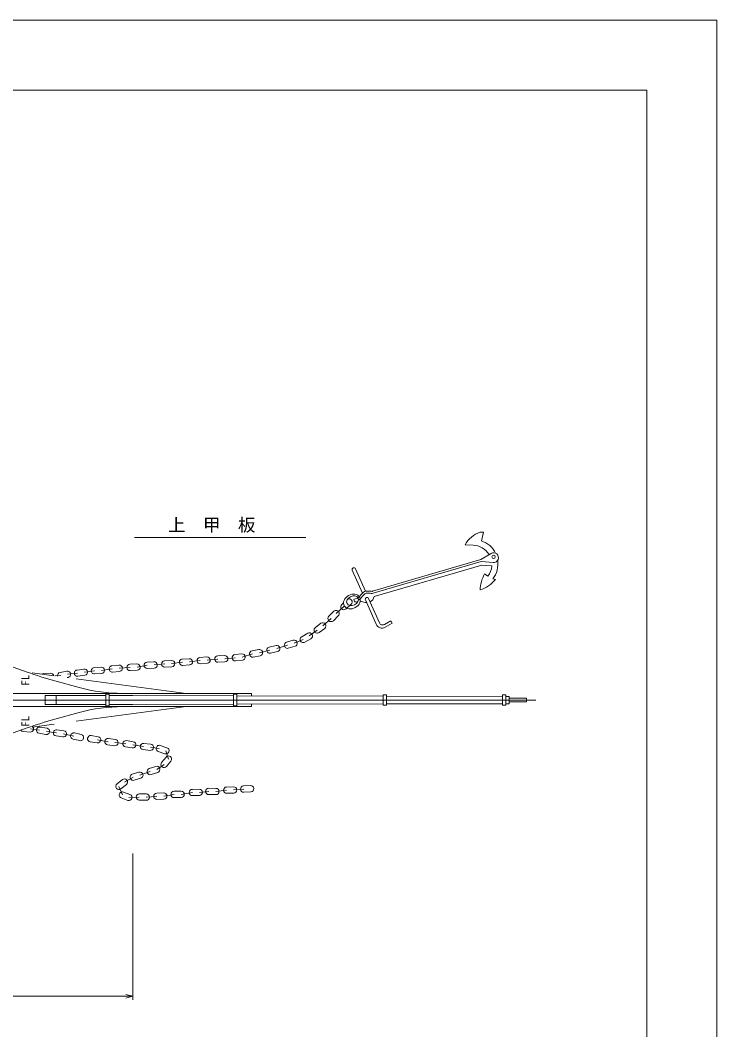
# Model space of a CAD drawing. Units: millimetres, scale not verified. Extents: x -51052 to 51048, y -29700 to 29700.
# Drawn here: x 31130 to 51048, y 804 to 29700 of the extents above; entities that cross this region are included whole.
import ezdxf
from ezdxf.enums import TextEntityAlignment as Align

# ---------------------------------------------------------------- set-up
doc = ezdxf.new("R2010")
doc.units = ezdxf.units.MM
doc.header["$LTSCALE"] = 100
doc.linetypes.add('USER1', pattern=[50.8, 31.75, -6.35, 6.35, -6.35])
for name, color, linetype, lineweight in [('0-2_sunpou', 7, 'Continuous', 18), ('0-3_keijou', 7, 'Continuous', 18), ('0-4_frame', 7, 'Continuous', 18), ('0-5_text', 7, 'Continuous', 18)]:
    doc.layers.add(name, color=color, linetype=linetype, lineweight=lineweight)
doc.styles.add('ＭＳ ゴシック', font='')
doc.styles.get('ＭＳ ゴシック').set_extended_font_data('MS Gothic')

msp = doc.modelspace()

# ---------------------------------------------------------------- linework, layer by layer
at = {"layer": '0-2_sunpou'}
for p, q in [((-41248.7, 10242.6), (45870.3, 10242.6)), ((34347, 5853.6), (34347, 1665.9)), ((34347, 1765.9), (-40697, 1765.9)), ((34347, 1765.9), (34153.8, 1817.6)), ((34347, 1765.9), (34153.8, 1714.1))]:
    msp.add_line(p, q, dxfattribs=at)
at = {"layer": '0-3_keijou'}
for p, q in [((43849.6, 14688.5), (44079.4, 14676.6)), ((41205.4, 13355.9), (44298.1, 14264.1)), ((41222.3, 13298.3), (44315, 14206.5)), ((44298.1, 14264.1), (44592.6, 14438)), ((44315, 14206.5), (44652, 14178)), ((40625, 13956.1), (40914.8, 13301.5)), ((40716.4, 13996.6), (41001.1, 13353.6)), ((41250.5, 13202.4), (44325.3, 14105.3)), ((44325.3, 14105.3), (44612.8, 14080.9)), ((44503.4, 13783.8), (44406.8, 13850.6)), ((44641, 13707.3), (44718.3, 13693.1)), ((40324.5, 12981.1), (40374.9, 13027.1)), ((40793.8, 13101.5), (40796.9, 13085.9)), ((41001, 13106.9), (41309.9, 12409.4)), ((41092.5, 13147.4), (41400.5, 12451.8)), ((39956.5, 12640.1), (40098.1, 12781.5)), ((40161.6, 12717.8), (40385.3, 12914.6)), ((40446, 12848.2), (40593.6, 12983.2)), ((39569.2, 12318.9), (39730, 12437.8)), ((39783.5, 12365.4), (40020.1, 12576.5)), ((40083.7, 12512.8), (40225.2, 12654.1)), ((41724.5, 12511.5), (41542, 12405.8)), ((41764.6, 12442.3), (41564.7, 12326.5)), ((41724.5, 12511.5), (41764.6, 12442.3)), ((27576.2, 12356.7), (31326.4, 11040.6)), ((39178.4, 12053), (39351.2, 12153.6)), ((39396.5, 12075.8), (39622.7, 12246.5)), ((39676.1, 12174.1), (39837, 12293)), ((38746.5, 11898.5), (38938.9, 11953.2)), ((38963.5, 11866.6), (39223.7, 11975.2)), ((39269, 11897.4), (39441.8, 11998.1)), ((37267.9, 11544.1), (37467, 11562.7)), ((37475.4, 11473.1), (37776.1, 11561.3)), ((37759.8, 11649.8), (37956.6, 11685.8)), ((37972.8, 11597.3), (38270.8, 11670.4)), ((38250.4, 11758.1), (38445.2, 11803.3)), ((38291.1, 11582.8), (38485.9, 11628)), ((38771.1, 11811.9), (38465.6, 11715.7)), ((38795.7, 11725.3), (38988.1, 11780)), ((34266.8, 11266.7), (34466.6, 11276.4)), ((34755.5, 11327.6), (34955.3, 11337.2)), ((34959.6, 11247.3), (35260.8, 11274.2)), ((35256.2, 11364.1), (35455.9, 11374.2)), ((35769.5, 11323.5), (35460.5, 11284.3)), ((35764, 11413.3), (35963.6, 11425.6)), ((35969.2, 11335.8), (36275.7, 11369.8)), ((36269.1, 11459.6), (36468.5, 11474.2)), ((36282.3, 11280.1), (36481.7, 11294.7)), ((36475.1, 11384.5), (36781.3, 11413.9)), ((36777.5, 11503.8), (36977.3, 11512.4)), ((36785.2, 11324), (36985, 11332.6)), ((36981.1, 11422.5), (37276.3, 11454.4)), ((37284.6, 11364.8), (37483.8, 11383.5)), ((37792.3, 11472.7), (37989, 11508.8)), ((31796.9, 11001), (31996.7, 11009.3)), ((32270.9, 11031.9), (32467.6, 11068.3)), ((32484, 10979.8), (32767.4, 11011.5)), ((32754.2, 11100.6), (32952.1, 11129.8)), ((32965.2, 11040.8), (33250.2, 11080.1)), ((33244.8, 11169.9), (33444.4, 11182)), ((33255.6, 10990.2), (33455.3, 11002.3)), ((33449.8, 11092.1), (33763.4, 11132.4)), ((33754.3, 11221.9), (33953.3, 11242)), ((33772.5, 11042.8), (33971.4, 11062.9)), ((33962.4, 11152.5), (34271.1, 11176.8)), ((34275.5, 11086.9), (34475.2, 11096.6)), ((34470.9, 11186.5), (34759.9, 11237.7)), ((34764.2, 11147.8), (34964, 11157.4)), ((35265.3, 11184.3), (35465.1, 11194.4)), ((35775.1, 11233.6), (35974.7, 11246)), ((32115.5, 10793.9), (32815.8, 10601.2)), ((32132.9, 10930.5), (32287.3, 10943.4)), ((32469.7, 10885.6), (32500.4, 10891.3)), ((32780.5, 10922.5), (32978.4, 10951.8)), ((30587, 10432.6), (37742, 10432.6)), ((33577, 10407.6), (33577, 10077.6)), ((33577, 10407.6), (33677, 10407.6)), ((33677, 10407.6), (33677, 10077.6)), ((37227, 10407.6), (37227, 10077.6)), ((37227, 10407.6), (37327, 10407.6)), ((37327, 10407.6), (37327, 10077.6)), ((37742, 10432.6), (37742, 10364.7)), ((31847, 10372.6), (31847, 10112.6)), ((31847, 10372.6), (33577, 10372.6)), ((32157, 10372.6), (32157, 10112.6)), ((33677, 10372.6), (34347, 10372.6)), ((37227, 10365.9), (34345.9, 10372.6)), ((37227, 10119.4), (34345.9, 10112.6)), ((41507, 10355.9), (37327, 10365.7)), ((41507, 10129.4), (37327, 10119.6)), ((37742, 10120.6), (37742, 10052.6)), ((41507, 10387.6), (41507, 10097.6)), ((41507, 10387.6), (41607, 10387.6)), ((41607, 10387.6), (41607, 10097.6)), ((44917, 10348), (41607, 10355.7)), ((44917, 10137.3), (41607, 10129.6)), ((44917, 10387.6), (44917, 10097.6)), ((44917, 10387.6), (45017, 10387.6)), ((45017, 10387.6), (45017, 10097.6)), ((45109.6, 10347.5), (45017, 10347.7)), ((45109.6, 10137.8), (45017, 10137.6)), ((45109.6, 10347.5), (45109.6, 10137.8)), ((30587, 10052.6), (37742, 10052.6)), ((31847, 10112.6), (33577, 10112.6)), ((32115.5, 9691.4), (32815.8, 9884.1)), ((33577, 10077.6), (33677, 10077.6)), ((33677, 10112.6), (34347, 10112.6)), ((37227, 10077.6), (37327, 10077.6)), ((41507, 10097.6), (41607, 10097.6)), ((44917, 10097.6), (45017, 10097.6)), ((27576.2, 8128.6), (31326.4, 9444.7)), ((31215.8, 9342.9), (31415.1, 9325.7)), ((31684, 9378.2), (31422.8, 9415.4)), ((31668.7, 9289.5), (31865.8, 9255.5)), ((31699.3, 9466.9), (31896.4, 9432.9)), ((32167.3, 9302.3), (31881.1, 9344.2)), ((32179.7, 9391.5), (32377.8, 9363.8)), ((32659.2, 9211.7), (32365.3, 9274.7)), ((32678.7, 9299.6), (32873.9, 9256.1)), ((32154.8, 9213.2), (32352.9, 9185.6)), ((32639.6, 9123.9), (32834.8, 9080.4)), ((33132.2, 9046.7), (33329.8, 9015.8)), ((33160, 9224.5), (33357.6, 9193.7)), ((33641, 9050.3), (33343.7, 9104.7)), ((33629.7, 8961), (33828.1, 8935.9)), ((33652.3, 9139.6), (33850.7, 9114.5)), ((34152.3, 8990.6), (33839.4, 9025.2)), ((34166.4, 9079.5), (34363.9, 9048.1)), ((34653.1, 8911.6), (34349.8, 8959.2)), ((34662.6, 9001.1), (34861.5, 8980)), ((34138.1, 8901.7), (34335.7, 8870.3)), ((34643.6, 8822.1), (34842.5, 8801)), ((35107.7, 8856.9), (34852, 8890.5)), ((35078.7, 8771.7), (35268.1, 8707.2)), ((35136.7, 8942.1), (35326.1, 8877.6)), ((35369.5, 8553), (35297.1, 8792.4)), ((35036.7, 8257.7), (35243.9, 8397.3)), ((35173.9, 8453.9), (35299.5, 8609.5)), ((35313.9, 8340.8), (35439.5, 8496.4)), ((34334.2, 8118.8), (34525.5, 8177.2)), ((34551.8, 8091.2), (34846.9, 8194.8)), ((34818.6, 8280.2), (35008.4, 8343.1)), ((34875.2, 8109.4), (35065, 8172.3)), ((33898.7, 7840.5), (34055.2, 7965)), ((34010.7, 7699.6), (34167.3, 7824.1)), ((34111.3, 7894.6), (34360.5, 8032.7)), ((34386.8, 7946.6), (34578.1, 8005.1)), ((34050.4, 7525.6), (33954.7, 7770.1)), ((34081.8, 7609.9), (34269.3, 7540.1)), ((34537.1, 7556.7), (34737.1, 7554.3)), ((35033.2, 7575.5), (35233.1, 7582.6)), ((35532.4, 7539.3), (35236.2, 7492.7)), ((35531.2, 7629.3), (35731.2, 7631.9)), ((36053.2, 7595.9), (35732.3, 7541.9)), ((36052, 7685.9), (36252, 7688.4)), ((36522.7, 7625.8), (36253.1, 7598.4)), ((36522.2, 7535.8), (36722.2, 7534.7)), ((36523.2, 7715.8), (36723.2, 7714.7)), ((37032.4, 7662.8), (36722.7, 7624.7)), ((37029.6, 7752.8), (37229.5, 7758.9)), ((37035.1, 7572.9), (37235, 7579)), ((37519.7, 7693), (37232.3, 7669)), ((37514.4, 7782.8), (37714, 7794.6)), ((37525, 7603.1), (37724.6, 7614.9)), ((34019, 7441.3), (34206.4, 7371.4)), ((34536, 7466.7), (34237.8, 7455.8)), ((34534.9, 7376.7), (34734.9, 7374.3)), ((35036.4, 7485.6), (34736, 7464.3)), ((35039.6, 7395.6), (35239.4, 7402.7)), ((35533.5, 7449.4), (35733.5, 7451.9)), ((36054.3, 7505.9), (36254.3, 7508.4))]:
    msp.add_line(p, q, dxfattribs=at)
at = {"layer": '0-3_keijou', "linetype": 'USER1'}
for p, q in [((35875.5, 10432.6), (31339.8, 11035.9)), ((35875.5, 10052.6), (31339.8, 9449.4))]:
    msp.add_line(p, q, dxfattribs=at)
at = {"layer": '0-3_keijou'}
for points in [[(44278.4, 15043.7), (44377.7, 15049.1), (44315.8, 14798.2)], [(40762.6, 13153), (40671, 13128.9), (40686.8, 13051.2), (40737.2, 13049.7), (40779.8, 13046.5)], [(45109.6, 10297.6), (45609.6, 10297.6), (45609.6, 10242.6)], [(45109.6, 10187.6), (45609.6, 10187.6), (45609.6, 10242.6)]]:
    msp.add_lwpolyline(points, dxfattribs=at)
msp.add_circle((44665.9, 14340.8), 50, dxfattribs=at)
for centre, radius, start, end in [((44523.1, 14312), 771.5, 108.49498, 150.79522), ((44106.7, 14143.7), 687.1, 25.8592, 72.28503), ((44054.6, 14117.8), 559.4, 30.78666, 87.46153), ((44663.8, 14317.5), 140, 265.1662, 120.57387), ((44056.6, 14153.6), 735.3, 322.6301, 7.42712), ((40670.7, 13976.3), 50, 23.88529, 203.88529), ((44054.6, 14117.8), 559.4, 323.34234, 356.22472), ((45253.1, 13377.9), 969.4, 150.8129, 179.06741), ((44003.6, 14265.2), 915.5, 287.82529, 321.32107), ((41414.4, 12804.7), 704.6, 134.72302, 143.57565), ((41054.5, 13168), 193.1, 92.74838, 134.72302), ((41054.5, 13168), 133.1, 92.52921, 134.72302), ((41080.3, 12831.3), 530.9, 79.97434, 93.78637), ((41080.3, 12831.3), 470.9, 79.87162, 93.85667), ((41184.4, 13435.8), 142.6, 261.43184, 285.41061), ((41184.4, 13435.6), 82.5, 261.89147, 285.4304), ((40532.9, 13049.6), 90, 312.43529, 116.73846), ((40665.3, 13357.5), 226.5, 295.4482, 323.57565), ((40665.3, 13357.5), 286.5, 296.66311, 323.57565), ((41163.3, 13784.4), 769.3, 246.23689, 257.44564), ((41414.4, 12804.7), 644.6, 134.72302, 143.57565), ((41042.1, 13240.1), 211.7, 257.44564, 268.26355), ((41046.7, 13127.1), 50, 23.88529, 203.88529), ((41042.1, 13240.1), 211.7, 296.17105, 349.72697), ((40161.6, 12717.8), 90, 314.96101, 134.96101), ((40385.3, 12914.6), 90, 132.43529, 312.43529), ((39783.5, 12365.4), 90, 306.45364, 126.45364), ((40020.1, 12576.5), 90, 134.96101, 314.96101), ((41491.9, 12492.3), 100, 203.88529, 300.08178), ((39396.5, 12075.8), 90, 300.21769, 120.21769), ((39622.7, 12246.5), 90, 126.45364, 306.45364), ((41474.5, 12482.2), 180, 203.88529, 300.08178), ((38771.1, 11811.9), 90, 105.86878, 285.86878), ((38963.5, 11866.6), 90, 285.86878, 105.86878), ((39223.7, 11975.2), 90, 120.21769, 300.21769), ((37475.4, 11473.1), 90, 275.34195, 95.34195), ((37776.1, 11561.3), 90, 100.37805, 280.37805), ((37972.8, 11597.3), 90, 280.37805, 100.37805), ((38270.8, 11670.4), 90, 103.0719, 283.0719), ((38465.6, 11715.7), 90, 283.0719, 103.0719), ((34470.9, 11186.5), 90, 272.76631, 92.76631), ((34759.9, 11237.7), 90, 92.76631, 272.76631), ((34959.6, 11247.3), 90, 272.76631, 92.76631), ((35260.8, 11274.2), 90, 92.90178, 272.90178), ((35460.5, 11284.3), 90, 272.90178, 92.90178), ((35769.5, 11323.5), 90, 93.53593, 273.53593), ((35969.2, 11335.8), 90, 273.53593, 93.53593), ((36275.7, 11369.8), 90, 94.20353, 274.20353), ((36475.1, 11384.5), 90, 274.20353, 94.20353), ((36781.3, 11413.9), 90, 92.46895, 272.46895), ((36981.1, 11422.5), 90, 272.46895, 92.46895), ((37276.3, 11454.4), 90, 95.34195, 275.34195), ((35299.9, 22363.7), 12000, 250.66269, 254.6111), ((31800.6, 10911.1), 90, 92.36834, 128.0003), ((32000.4, 10919.4), 90, 10.85557, 92.36834), ((32287.3, 10943.4), 90, 100.49717, 194.05994), ((32484, 10979.8), 90, 280.49717, 100.49717), ((32767.4, 11011.5), 90, 98.40544, 278.40544), ((32965.2, 11040.8), 90, 278.40544, 98.40544), ((33250.2, 11080.1), 90, 93.46033, 273.46033), ((33449.8, 11092.1), 90, 273.46033, 93.46033), ((33763.4, 11132.4), 90, 95.77838, 275.77838), ((33962.4, 11152.5), 90, 275.77838, 95.77838), ((34271.1, 11176.8), 90, 92.76631, 272.76631), ((34063, 15132.6), 4700, 254.6111, 270), ((34063, 5352.6), 4700, 90, 105.3889), ((35299.9, -1878.4), 12000, 105.3889, 109.33731), ((31223.6, 9432.6), 90, 213.89277, 265.07755), ((31422.8, 9415.4), 90, 265.07755, 59.98232), ((31684, 9378.2), 90, 80.2138, 260.2138), ((31881.1, 9344.2), 90, 260.2138, 80.2138), ((32167.3, 9302.3), 90, 82.06111, 262.06111), ((32365.3, 9274.7), 90, 262.06111, 82.06111), ((32659.2, 9211.7), 90, 77.44192, 257.44192), ((32854.4, 9168.3), 90, 257.44192, 77.44192), ((33146.1, 9135.6), 90, 81.12433, 261.12433), ((33343.7, 9104.7), 90, 261.12433, 81.12433), ((33641, 9050.3), 90, 82.78093, 262.78093), ((33839.4, 9025.2), 90, 262.78093, 82.78093), ((34152.3, 8990.6), 90, 80.96291, 260.96291), ((34349.8, 8959.2), 90, 260.96291, 80.96291), ((34653.1, 8911.6), 90, 83.94649, 263.94649), ((34852, 8890.5), 90, 263.94649, 83.94649), ((35107.7, 8856.9), 90, 71.19818, 251.19818), ((35297.1, 8792.4), 90, 251.19818, 71.19818), ((35243.9, 8397.3), 90, 141.0895, 321.0895), ((35369.5, 8553), 90, 321.0895, 141.0895), ((34360.5, 8032.7), 90, 106.99545, 286.99545), ((34551.8, 8091.2), 90, 286.99545, 106.99545), ((34846.9, 8194.8), 90, 108.33432, 288.33432), ((35036.7, 8257.7), 90, 288.33432, 108.33432), ((33954.7, 7770.1), 90, 128.48413, 308.48413), ((34111.3, 7894.6), 90, 308.48413, 128.48413), ((34050.4, 7525.6), 90, 69.56333, 249.56333), ((34237.8, 7455.8), 90, 249.56333, 69.56333), ((34536, 7466.7), 90, 89.30419, 269.30419), ((34736, 7464.3), 90, 269.30419, 89.30419), ((35036.4, 7485.6), 90, 92.03349, 272.03349), ((35236.2, 7492.7), 90, 272.03349, 92.03349), ((35532.4, 7539.3), 90, 90.7258, 270.7258), ((35732.3, 7541.9), 90, 270.7258, 90.7258), ((36053.2, 7595.9), 90, 90.7258, 270.7258), ((36253.1, 7598.4), 90, 270.7258, 90.7258), ((36522.7, 7625.8), 90, 89.68473, 269.68473), ((36722.7, 7624.7), 90, 269.68473, 89.68473), ((37032.4, 7662.8), 90, 91.76276, 271.76276), ((37232.3, 7669), 90, 271.76276, 91.76276), ((37519.7, 7693), 90, 93.38747, 273.38747), ((37719.3, 7704.8), 90, 273.38747, 93.38747)]:
    msp.add_arc(centre, radius, start, end, dxfattribs=at)
for centre, major_axis, ratio in [((40615, 13062), (-220.1, -123.9), 0.778124), ((40632.8, 13083.3), (-157.4, -81.4), 0.736168)]:
    msp.add_ellipse(centre, major_axis=major_axis, ratio=ratio, dxfattribs=at)
at = {"layer": '0-4_frame'}
for points in [[(-51051.5, -29700.1), (51048.5, -29700.1), (51048.5, 29699.9), (-51051.5, 29699.9)], [(-49051.5, -27700.1), (49048.5, -27700.1), (49048.5, 27699.9), (-49051.5, 27699.9)]]:
    msp.add_lwpolyline(points, close=True, dxfattribs=at)
at = {"layer": '0-5_text'}
msp.add_line((34396, 14896.4), (39296, 14896.4), dxfattribs=at)

# ---------------------------------------------------------------- texts
at = {"layer": '0-5_text', "style": 'ＭＳ ゴシック'}
msp.add_text('上\u3000甲\u3000板', height=366.6, dxfattribs=at).set_placement((35355.6, 14959.8), align=Align.BOTTOM_LEFT)
for p in [(31458.8, 10653.7), (31458.8, 9478.7)]:
    msp.add_text('FL', height=229.1, rotation=90, dxfattribs=at).set_placement(p, align=Align.BOTTOM_LEFT)

doc.saveas('drawing.dxf')
